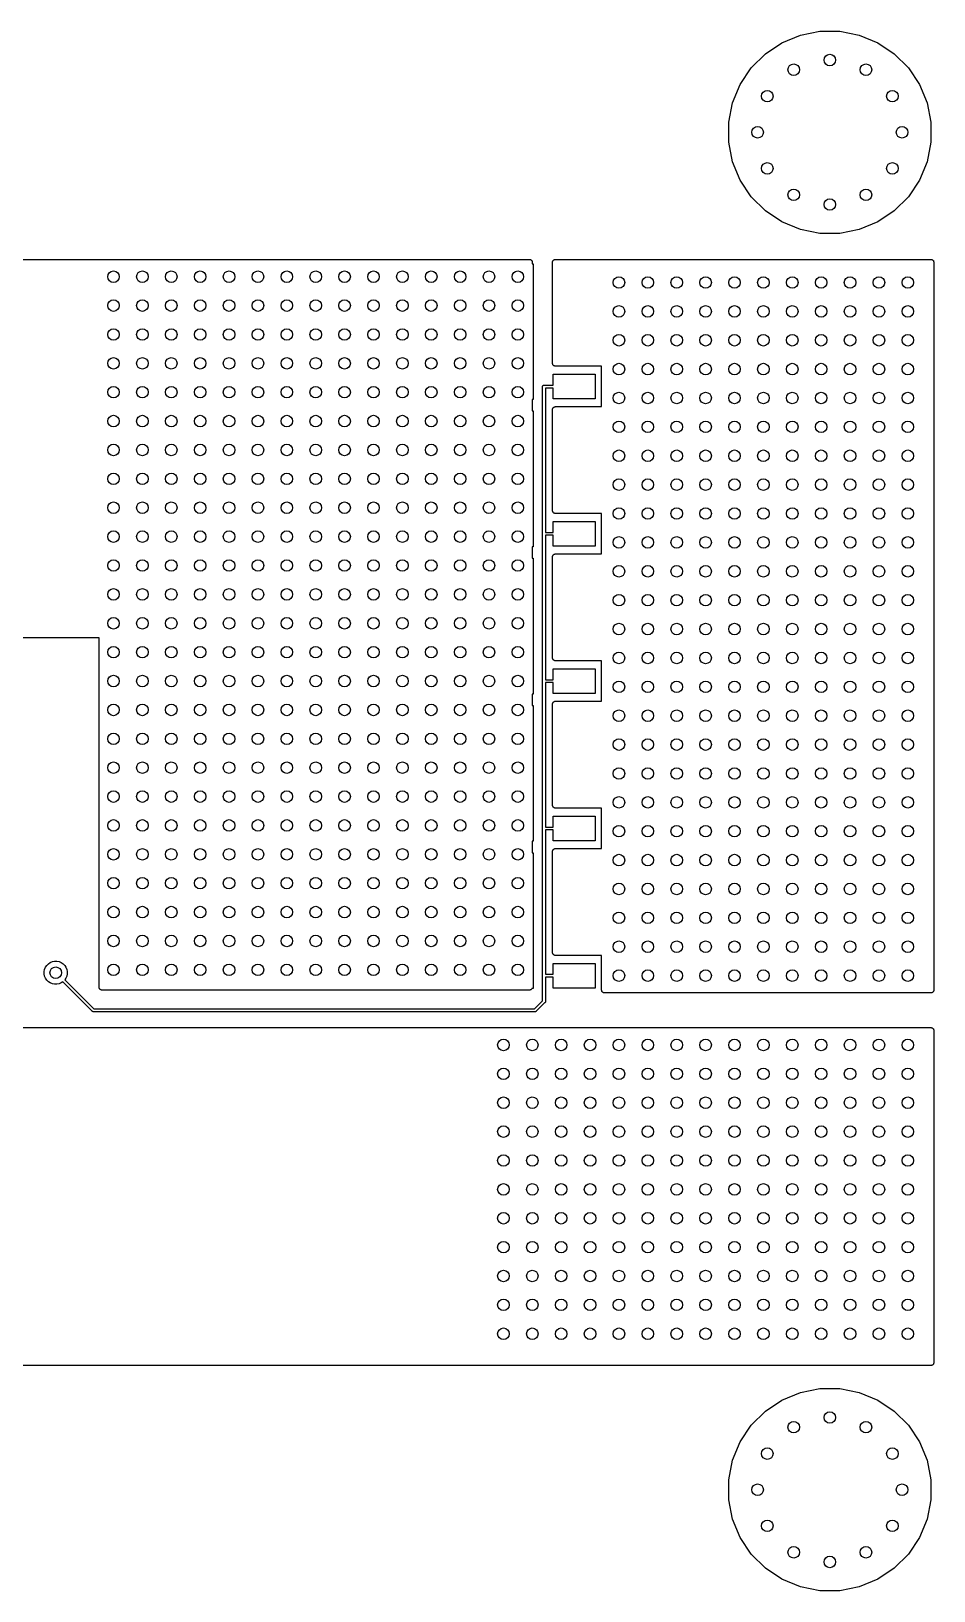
# Model space of a CAD drawing. Extents: x 73.2 to 146.9, y -82.5 to -28.5.
# Drawn here: x 115.7 to 146.9, y -82.5 to -28.5 of the extents above; entities that cross this region are included whole.
import ezdxf

# ---------------------------------------------------------------- set-up
doc = ezdxf.new("R2010")
doc.units = 0
doc.header["$MEASUREMENT"] = 0
doc.layers.add('BLACK', color=7, linetype='CONTINUOUS')

msp = doc.modelspace()

# ---------------------------------------------------------------- linework, layer by layer
at = {"layer": 'BLACK', "linetype": 'CONTINUOUS'}
for p, q in [((142.279, -28.6345), (142.955, -28.5)), ((142.955, -28.5), (143.645, -28.5)), ((143.645, -28.5), (144.321, -28.6345)), ((141.069, -29.2814), (141.642, -28.8983)), ((141.642, -28.8983), (142.279, -28.6345)), ((144.321, -28.6345), (144.958, -28.8983)), ((144.958, -28.8983), (145.531, -29.2814)), ((140.581, -29.7689), (141.069, -29.2814)), ((145.531, -29.2814), (146.019, -29.7689)), ((140.198, -30.3421), (140.581, -29.7689)), ((146.019, -29.7689), (146.402, -30.3421)), ((139.935, -30.9791), (140.198, -30.3421)), ((146.402, -30.3421), (146.665, -30.9791)), ((139.8, -31.6553), (139.935, -30.9791)), ((146.665, -30.9791), (146.8, -31.6553)), ((139.8, -32.3447), (139.8, -31.6553)), ((146.8, -31.6553), (146.8, -32.3447)), ((139.935, -33.0209), (139.8, -32.3447)), ((146.8, -32.3447), (146.665, -33.0209)), ((140.198, -33.6579), (139.935, -33.0209)), ((146.665, -33.0209), (146.402, -33.6579)), ((140.581, -34.2311), (140.198, -33.6579)), ((146.402, -33.6579), (146.019, -34.2311)), ((141.069, -34.7186), (140.581, -34.2311)), ((146.019, -34.2311), (145.531, -34.7186)), ((141.642, -35.1017), (141.069, -34.7186)), ((145.531, -34.7186), (144.958, -35.1017)), ((142.279, -35.3655), (141.642, -35.1017)), ((142.955, -35.5), (142.279, -35.3655)), ((143.645, -35.5), (142.955, -35.5)), ((144.321, -35.3655), (143.645, -35.5)), ((144.958, -35.1017), (144.321, -35.3655)), ((103.8, -36.4), (132.9, -36.4)), ((132.9, -36.4), (132.901, -36.4)), ((132.901, -36.4), (132.901, -36.4)), ((132.901, -36.4), (132.901, -36.4)), ((132.901, -36.4), (132.901, -36.4)), ((132.901, -36.4), (132.911, -36.4011)), ((132.911, -36.4011), (132.92, -36.402)), ((132.92, -36.402), (132.92, -36.4021)), ((132.92, -36.4021), (132.921, -36.4022)), ((132.921, -36.4022), (132.93, -36.405)), ((132.93, -36.405), (132.939, -36.4078)), ((132.939, -36.4078), (132.939, -36.408)), ((132.939, -36.408), (132.939, -36.4081)), ((132.939, -36.4081), (132.948, -36.4126)), ((132.948, -36.4126), (132.956, -36.4171)), ((132.956, -36.4171), (132.956, -36.4173)), ((132.956, -36.4173), (132.956, -36.4175)), ((132.956, -36.4175), (132.964, -36.4235)), ((132.964, -36.4235), (132.971, -36.4295)), ((132.971, -36.4295), (132.971, -36.4298)), ((132.971, -36.4298), (132.971, -36.43)), ((132.971, -36.43), (132.977, -36.4373)), ((132.977, -36.4373), (132.983, -36.4447)), ((132.983, -36.4447), (132.983, -36.445)), ((132.983, -36.445), (132.984, -36.4452)), ((132.984, -36.4452), (132.988, -36.4535)), ((132.988, -36.4535), (132.992, -36.4619)), ((132.992, -36.4619), (132.993, -36.4622)), ((132.993, -36.4622), (132.993, -36.4625)), ((132.993, -36.4625), (132.995, -36.4715)), ((132.995, -36.4715), (132.998, -36.4806)), ((132.998, -36.4806), (132.998, -36.4809)), ((132.998, -36.4809), (132.998, -36.4813)), ((132.998, -36.4813), (132.999, -36.4907)), ((132.999, -36.4907), (133, -36.5)), ((133, -36.5), (133, -36.55)), ((133, -36.55), (133.025, -36.55)), ((133.025, -36.55), (133.025, -41.25)), ((133.7, -36.4986), (133.701, -36.4893)), ((133.7, -36.4993), (133.7, -36.4986)), ((133.7, -36.5), (133.7, -36.4993)), ((133.7, -36.4993), (133.7, -36.4993)), ((133.7, -36.4993), (133.7, -36.4993)), ((133.7, -40), (133.7, -36.5)), ((133.701, -36.4893), (133.702, -36.4799)), ((133.702, -36.4792), (133.705, -36.4702)), ((133.702, -36.4796), (133.702, -36.4792)), ((133.702, -36.4799), (133.702, -36.4796)), ((133.705, -36.4702), (133.708, -36.4612)), ((133.708, -36.4606), (133.713, -36.4523)), ((133.708, -36.4609), (133.708, -36.4606)), ((133.708, -36.4612), (133.708, -36.4609)), ((133.713, -36.4523), (133.717, -36.4441)), ((133.717, -36.4441), (133.718, -36.4438)), ((133.718, -36.4435), (133.724, -36.4363)), ((133.718, -36.4438), (133.718, -36.4435)), ((133.724, -36.4363), (133.73, -36.429)), ((133.73, -36.4286), (133.738, -36.4227)), ((133.73, -36.4288), (133.73, -36.4286)), ((133.73, -36.429), (133.73, -36.4288)), ((133.738, -36.4227), (133.745, -36.4167)), ((133.745, -36.4165), (133.746, -36.4163)), ((133.745, -36.4167), (133.745, -36.4165)), ((133.746, -36.4163), (133.754, -36.412)), ((133.754, -36.412), (133.762, -36.4075)), ((133.762, -36.4075), (133.763, -36.4074)), ((133.763, -36.4073), (133.772, -36.4046)), ((133.763, -36.4074), (133.763, -36.4073)), ((133.772, -36.4046), (133.781, -36.4019)), ((133.781, -36.4019), (133.782, -36.4018)), ((133.781, -36.4019), (133.781, -36.4019)), ((133.782, -36.4018), (133.791, -36.4009)), ((133.791, -36.4009), (133.8, -36.4)), ((133.8, -36.4), (146.8, -36.4)), ((146.8, -36.4), (146.801, -36.4)), ((146.801, -36.4), (146.801, -36.4)), ((146.801, -36.4), (146.801, -36.4)), ((146.801, -36.4), (146.801, -36.4)), ((146.801, -36.4), (146.811, -36.4011)), ((146.811, -36.4011), (146.82, -36.402)), ((146.82, -36.402), (146.82, -36.4021)), ((146.82, -36.4021), (146.821, -36.4022)), ((146.821, -36.4022), (146.83, -36.405)), ((146.83, -36.405), (146.839, -36.4078)), ((146.839, -36.4078), (146.839, -36.408)), ((146.839, -36.408), (146.839, -36.4081)), ((146.839, -36.4081), (146.848, -36.4126)), ((146.848, -36.4126), (146.856, -36.4171)), ((146.856, -36.4171), (146.856, -36.4173)), ((146.856, -36.4173), (146.856, -36.4175)), ((146.856, -36.4175), (146.864, -36.4235)), ((146.864, -36.4235), (146.871, -36.4295)), ((146.871, -36.4295), (146.871, -36.4298)), ((146.871, -36.4298), (146.871, -36.43)), ((146.871, -36.43), (146.877, -36.4373)), ((146.877, -36.4373), (146.883, -36.4447)), ((146.883, -36.4447), (146.883, -36.445)), ((146.883, -36.445), (146.884, -36.4452)), ((146.884, -36.4452), (146.888, -36.4535)), ((146.888, -36.4535), (146.892, -36.4619)), ((146.892, -36.4619), (146.893, -36.4622)), ((146.893, -36.4622), (146.893, -36.4625)), ((146.893, -36.4625), (146.895, -36.4715)), ((146.895, -36.4715), (146.898, -36.4806)), ((146.898, -36.4806), (146.898, -36.4809)), ((146.898, -36.4809), (146.898, -36.4813)), ((146.898, -36.4813), (146.899, -36.4907)), ((146.899, -36.4907), (146.9, -36.5)), ((146.9, -36.5), (146.9, -61.7)), ((133.701, -40.0093), (133.7, -40)), ((133.702, -40.0187), (133.701, -40.0093)), ((133.702, -40.0191), (133.702, -40.0187)), ((133.702, -40.0194), (133.702, -40.0191)), ((133.705, -40.0285), (133.702, -40.0194)), ((133.708, -40.0375), (133.705, -40.0285)), ((133.708, -40.0378), (133.708, -40.0375)), ((133.708, -40.0381), (133.708, -40.0378)), ((133.712, -40.0465), (133.708, -40.0381)), ((133.717, -40.0548), (133.712, -40.0465)), ((133.717, -40.055), (133.717, -40.0548)), ((133.717, -40.0553), (133.717, -40.055)), ((133.723, -40.0626), (133.717, -40.0553)), ((133.729, -40.07), (133.723, -40.0626)), ((133.725, -40.755), (133.725, -40.38)), ((133.725, -40.38), (135.175, -40.38)), ((133.729, -40.0702), (133.729, -40.07)), ((133.729, -40.0705), (133.729, -40.0702)), ((133.737, -40.0765), (133.729, -40.0705)), ((133.744, -40.0825), (133.737, -40.0765)), ((133.744, -40.0827), (133.744, -40.0825)), ((133.744, -40.0829), (133.744, -40.0827)), ((133.753, -40.0874), (133.744, -40.0829)), ((133.761, -40.0919), (133.753, -40.0874)), ((133.761, -40.092), (133.761, -40.0919)), ((133.762, -40.0922), (133.761, -40.092)), ((133.771, -40.095), (133.762, -40.0922)), ((133.779, -40.0978), (133.771, -40.095)), ((133.78, -40.0979), (133.779, -40.0978)), ((133.78, -40.098), (133.78, -40.0979)), ((133.79, -40.0989), (133.78, -40.098)), ((133.799, -40.1), (133.79, -40.0989)), ((133.8, -40.1), (133.799, -40.1)), ((135.395, -40.1), (133.8, -40.1)), ((133.8, -40.1), (133.8, -40.1)), ((133.8, -40.1), (133.8, -40.1)), ((133.8, -40.1), (133.8, -40.1)), ((135.175, -40.38), (135.175, -41.23)), ((135.4, -40.1004), (135.395, -40.1)), ((135.4, -40.1049), (135.4, -40.1004)), ((135.4, -41.4951), (135.4, -40.1049)), ((133.355, -40.805), (133.356, -40.7952)), ((133.355, -40.8074), (133.355, -40.805)), ((133.355, -45.8925), (133.355, -40.8074)), ((133.356, -40.7952), (133.359, -40.7858)), ((133.359, -40.7858), (133.363, -40.7771)), ((133.363, -40.7771), (133.369, -40.7695)), ((133.369, -40.7695), (133.377, -40.7632)), ((133.377, -40.7632), (133.386, -40.7586)), ((133.386, -40.7586), (133.395, -40.7557)), ((133.395, -40.7557), (133.403, -40.755)), ((133.403, -40.755), (133.405, -40.7548)), ((133.405, -40.7548), (133.407, -40.755)), ((133.407, -40.755), (133.725, -40.755)), ((133.725, -40.855), (133.455, -40.855)), ((133.455, -40.855), (133.455, -45.855)), ((133.725, -41.23), (133.725, -40.855)), ((133.025, -41.25), (133, -41.25)), ((133, -41.25), (133, -41.65)), ((133.701, -41.5893), (133.702, -41.5799)), ((133.702, -41.5792), (133.705, -41.5702)), ((133.702, -41.5796), (133.702, -41.5792)), ((133.702, -41.5799), (133.702, -41.5796)), ((133.705, -41.5702), (133.708, -41.5612)), ((133.708, -41.5606), (133.713, -41.5523)), ((133.708, -41.5609), (133.708, -41.5606)), ((133.708, -41.5612), (133.708, -41.5609)), ((133.713, -41.5523), (133.717, -41.5441)), ((133.717, -41.5441), (133.718, -41.5438)), ((133.718, -41.5435), (133.724, -41.5363)), ((133.718, -41.5438), (133.718, -41.5435)), ((133.724, -41.5363), (133.73, -41.529)), ((135.175, -41.23), (133.725, -41.23)), ((133.73, -41.5286), (133.738, -41.5227)), ((133.73, -41.5288), (133.73, -41.5286)), ((133.73, -41.529), (133.73, -41.5288)), ((133.738, -41.5227), (133.745, -41.5167)), ((133.745, -41.5165), (133.746, -41.5163)), ((133.745, -41.5167), (133.745, -41.5165)), ((133.746, -41.5163), (133.754, -41.512)), ((133.754, -41.512), (133.762, -41.5075)), ((133.762, -41.5075), (133.763, -41.5074)), ((133.763, -41.5073), (133.772, -41.5046)), ((133.763, -41.5074), (133.763, -41.5073)), ((133.772, -41.5046), (133.781, -41.5019)), ((133.781, -41.5019), (133.782, -41.5018)), ((133.781, -41.5019), (133.781, -41.5019)), ((133.782, -41.5018), (133.791, -41.5009)), ((133.791, -41.5009), (133.8, -41.5)), ((133.8, -41.5), (135.395, -41.5)), ((135.395, -41.5), (135.4, -41.4996)), ((135.4, -41.4996), (135.4, -41.4951)), ((133, -41.65), (133.025, -41.65)), ((133.025, -41.65), (133.025, -46.35)), ((133.7, -41.5986), (133.701, -41.5893)), ((133.7, -41.5993), (133.7, -41.5986)), ((133.7, -41.6), (133.7, -41.5993)), ((133.7, -41.5993), (133.7, -41.5993)), ((133.7, -41.5993), (133.7, -41.5993)), ((133.7, -45.1), (133.7, -41.6)), ((133.701, -45.1093), (133.7, -45.1)), ((133.702, -45.1187), (133.701, -45.1093)), ((133.702, -45.1191), (133.702, -45.1187)), ((133.702, -45.1194), (133.702, -45.1191)), ((133.705, -45.1285), (133.702, -45.1194)), ((133.708, -45.1375), (133.705, -45.1285)), ((133.708, -45.1378), (133.708, -45.1375)), ((133.708, -45.1381), (133.708, -45.1378)), ((133.712, -45.1465), (133.708, -45.1381)), ((133.717, -45.1548), (133.712, -45.1465)), ((133.717, -45.155), (133.717, -45.1548)), ((133.717, -45.1553), (133.717, -45.155)), ((133.723, -45.1626), (133.717, -45.1553)), ((133.729, -45.17), (133.723, -45.1626)), ((133.729, -45.1702), (133.729, -45.17)), ((133.729, -45.1705), (133.729, -45.1702)), ((133.737, -45.1765), (133.729, -45.1705)), ((133.744, -45.1825), (133.737, -45.1765)), ((133.744, -45.1827), (133.744, -45.1825)), ((133.744, -45.1829), (133.744, -45.1827)), ((133.753, -45.1874), (133.744, -45.1829)), ((133.761, -45.1919), (133.753, -45.1874)), ((133.761, -45.192), (133.761, -45.1919)), ((133.762, -45.1922), (133.761, -45.192)), ((133.771, -45.195), (133.762, -45.1922)), ((133.779, -45.1978), (133.771, -45.195)), ((133.78, -45.1979), (133.779, -45.1978)), ((133.78, -45.198), (133.78, -45.1979)), ((133.79, -45.1989), (133.78, -45.198)), ((133.799, -45.2), (133.79, -45.1989)), ((133.8, -45.2), (133.799, -45.2)), ((135.395, -45.2), (133.8, -45.2)), ((133.8, -45.2), (133.8, -45.2)), ((133.8, -45.2), (133.8, -45.2)), ((133.8, -45.2), (133.8, -45.2)), ((135.4, -45.2004), (135.395, -45.2)), ((135.4, -45.2049), (135.4, -45.2004)), ((135.4, -46.5951), (135.4, -45.2049)), ((133.355, -45.8926), (133.355, -45.8925)), ((133.355, -45.895), (133.355, -45.8926)), ((133.355, -45.8974), (133.355, -45.895)), ((133.355, -50.9925), (133.355, -45.8974)), ((133.455, -45.855), (133.725, -45.855)), ((133.725, -45.855), (133.725, -45.48)), ((133.725, -45.48), (135.175, -45.48)), ((135.175, -45.48), (135.175, -46.33)), ((133.025, -46.35), (133, -46.35)), ((133, -46.35), (133, -46.75)), ((133.725, -45.955), (133.455, -45.955)), ((133.455, -45.955), (133.455, -50.955)), ((133.725, -46.33), (133.725, -45.955)), ((135.175, -46.33), (133.725, -46.33)), ((133, -46.75), (133.025, -46.75)), ((133.025, -46.75), (133.025, -51.45)), ((133.7, -46.6986), (133.701, -46.6893)), ((133.7, -46.6993), (133.7, -46.6986)), ((133.7, -46.7), (133.7, -46.6993)), ((133.7, -46.6993), (133.7, -46.6993)), ((133.7, -46.6993), (133.7, -46.6993)), ((133.7, -50.2), (133.7, -46.7)), ((133.701, -46.6893), (133.702, -46.6799)), ((133.702, -46.6792), (133.705, -46.6702)), ((133.702, -46.6796), (133.702, -46.6792)), ((133.702, -46.6799), (133.702, -46.6796)), ((133.705, -46.6702), (133.708, -46.6612)), ((133.708, -46.6606), (133.713, -46.6523)), ((133.708, -46.6609), (133.708, -46.6606)), ((133.708, -46.6612), (133.708, -46.6609)), ((133.713, -46.6523), (133.717, -46.6441)), ((133.717, -46.6441), (133.718, -46.6438)), ((133.718, -46.6435), (133.724, -46.6363)), ((133.718, -46.6438), (133.718, -46.6435)), ((133.724, -46.6363), (133.73, -46.629)), ((133.73, -46.6286), (133.738, -46.6227)), ((133.73, -46.6288), (133.73, -46.6286)), ((133.73, -46.629), (133.73, -46.6288)), ((133.738, -46.6227), (133.745, -46.6167)), ((133.745, -46.6165), (133.746, -46.6163)), ((133.745, -46.6167), (133.745, -46.6165)), ((133.746, -46.6163), (133.754, -46.612)), ((133.754, -46.612), (133.762, -46.6075)), ((133.762, -46.6075), (133.763, -46.6074)), ((133.763, -46.6073), (133.772, -46.6046)), ((133.763, -46.6074), (133.763, -46.6073)), ((133.772, -46.6046), (133.781, -46.6019)), ((133.781, -46.6019), (133.782, -46.6018)), ((133.781, -46.6019), (133.781, -46.6019)), ((133.782, -46.6018), (133.791, -46.6009)), ((133.791, -46.6009), (133.8, -46.6)), ((133.8, -46.6), (135.395, -46.6)), ((135.395, -46.6), (135.4, -46.5996)), ((135.4, -46.5996), (135.4, -46.5951)), ((117.995, -49.5), (103.8, -49.5)), ((118, -49.5004), (117.995, -49.5)), ((118, -49.5049), (118, -49.5004)), ((118, -61.6), (118, -49.5049)), ((133.701, -50.2093), (133.7, -50.2)), ((133.702, -50.2187), (133.701, -50.2093)), ((133.702, -50.2191), (133.702, -50.2187)), ((133.702, -50.2194), (133.702, -50.2191)), ((133.705, -50.2285), (133.702, -50.2194)), ((133.708, -50.2375), (133.705, -50.2285)), ((133.708, -50.2378), (133.708, -50.2375)), ((133.708, -50.2381), (133.708, -50.2378)), ((133.712, -50.2465), (133.708, -50.2381)), ((133.717, -50.2548), (133.712, -50.2465)), ((133.717, -50.255), (133.717, -50.2548)), ((133.717, -50.2553), (133.717, -50.255)), ((133.723, -50.2626), (133.717, -50.2553)), ((133.729, -50.27), (133.723, -50.2626)), ((133.725, -50.955), (133.725, -50.58)), ((133.725, -50.58), (135.175, -50.58)), ((133.729, -50.2702), (133.729, -50.27)), ((133.729, -50.2705), (133.729, -50.2702)), ((133.737, -50.2765), (133.729, -50.2705)), ((133.744, -50.2825), (133.737, -50.2765)), ((133.744, -50.2827), (133.744, -50.2825)), ((133.744, -50.2829), (133.744, -50.2827)), ((133.753, -50.2874), (133.744, -50.2829)), ((133.761, -50.2919), (133.753, -50.2874)), ((133.761, -50.292), (133.761, -50.2919)), ((133.762, -50.2922), (133.761, -50.292)), ((133.771, -50.295), (133.762, -50.2922)), ((133.779, -50.2978), (133.771, -50.295)), ((133.78, -50.2979), (133.779, -50.2978)), ((133.78, -50.298), (133.78, -50.2979)), ((133.79, -50.2989), (133.78, -50.298)), ((133.799, -50.3), (133.79, -50.2989)), ((133.8, -50.3), (133.799, -50.3)), ((135.395, -50.3), (133.8, -50.3)), ((133.8, -50.3), (133.8, -50.3)), ((133.8, -50.3), (133.8, -50.3)), ((133.8, -50.3), (133.8, -50.3)), ((135.175, -50.58), (135.175, -51.43)), ((135.4, -50.3004), (135.395, -50.3)), ((135.4, -50.3049), (135.4, -50.3004)), ((135.4, -51.6951), (135.4, -50.3049)), ((133.355, -50.9926), (133.355, -50.9925)), ((133.355, -50.995), (133.355, -50.9926)), ((133.355, -50.9974), (133.355, -50.995)), ((133.355, -56.0925), (133.355, -50.9974)), ((133.455, -50.955), (133.725, -50.955)), ((133.725, -51.055), (133.455, -51.055)), ((133.455, -51.055), (133.455, -56.055)), ((133.725, -51.43), (133.725, -51.055)), ((133.025, -51.45), (133, -51.45)), ((133, -51.45), (133, -51.85)), ((133.7, -51.7986), (133.701, -51.7893)), ((133.7, -51.7993), (133.7, -51.7986)), ((133.7, -51.8), (133.7, -51.7993)), ((133.7, -51.7993), (133.7, -51.7993)), ((133.7, -51.7993), (133.7, -51.7993)), ((133.7, -55.3), (133.7, -51.8)), ((133.701, -51.7893), (133.702, -51.7799)), ((133.702, -51.7792), (133.705, -51.7702)), ((133.702, -51.7796), (133.702, -51.7792)), ((133.702, -51.7799), (133.702, -51.7796)), ((133.705, -51.7702), (133.708, -51.7612)), ((133.708, -51.7606), (133.713, -51.7523)), ((133.708, -51.7609), (133.708, -51.7606)), ((133.708, -51.7612), (133.708, -51.7609)), ((133.713, -51.7523), (133.717, -51.7441)), ((133.717, -51.7441), (133.718, -51.7438)), ((133.718, -51.7435), (133.724, -51.7363)), ((133.718, -51.7438), (133.718, -51.7435)), ((133.724, -51.7363), (133.73, -51.729)), ((135.175, -51.43), (133.725, -51.43)), ((133.73, -51.7286), (133.738, -51.7227)), ((133.73, -51.7288), (133.73, -51.7286)), ((133.73, -51.729), (133.73, -51.7288)), ((133.738, -51.7227), (133.745, -51.7167)), ((133.745, -51.7165), (133.746, -51.7163)), ((133.745, -51.7167), (133.745, -51.7165)), ((133.746, -51.7163), (133.754, -51.712)), ((133.754, -51.712), (133.762, -51.7075)), ((133.762, -51.7075), (133.763, -51.7074)), ((133.763, -51.7073), (133.772, -51.7046)), ((133.763, -51.7074), (133.763, -51.7073)), ((133.772, -51.7046), (133.781, -51.7019)), ((133.781, -51.7019), (133.782, -51.7018)), ((133.781, -51.7019), (133.781, -51.7019)), ((133.782, -51.7018), (133.791, -51.7009)), ((133.791, -51.7009), (133.8, -51.7)), ((133.8, -51.7), (135.395, -51.7)), ((135.395, -51.7), (135.4, -51.6996)), ((135.4, -51.6996), (135.4, -51.6951)), ((133, -51.85), (133.025, -51.85)), ((133.025, -51.85), (133.025, -56.55)), ((133.701, -55.3093), (133.7, -55.3)), ((133.702, -55.3187), (133.701, -55.3093)), ((133.702, -55.3191), (133.702, -55.3187)), ((133.702, -55.3194), (133.702, -55.3191)), ((133.705, -55.3285), (133.702, -55.3194)), ((133.708, -55.3375), (133.705, -55.3285)), ((133.708, -55.3378), (133.708, -55.3375)), ((133.708, -55.3381), (133.708, -55.3378)), ((133.712, -55.3465), (133.708, -55.3381)), ((133.717, -55.3548), (133.712, -55.3465)), ((133.717, -55.355), (133.717, -55.3548)), ((133.717, -55.3553), (133.717, -55.355)), ((133.723, -55.3626), (133.717, -55.3553)), ((133.729, -55.37), (133.723, -55.3626)), ((133.729, -55.3702), (133.729, -55.37)), ((133.729, -55.3705), (133.729, -55.3702)), ((133.737, -55.3765), (133.729, -55.3705)), ((133.744, -55.3825), (133.737, -55.3765)), ((133.744, -55.3827), (133.744, -55.3825)), ((133.744, -55.3829), (133.744, -55.3827)), ((133.753, -55.3874), (133.744, -55.3829)), ((133.761, -55.3919), (133.753, -55.3874)), ((133.761, -55.392), (133.761, -55.3919)), ((133.762, -55.3922), (133.761, -55.392)), ((133.771, -55.395), (133.762, -55.3922)), ((133.779, -55.3978), (133.771, -55.395)), ((133.78, -55.3979), (133.779, -55.3978)), ((133.78, -55.398), (133.78, -55.3979)), ((133.79, -55.3989), (133.78, -55.398)), ((133.799, -55.4), (133.79, -55.3989)), ((133.8, -55.4), (133.799, -55.4)), ((135.395, -55.4), (133.8, -55.4)), ((133.8, -55.4), (133.8, -55.4)), ((133.8, -55.4), (133.8, -55.4)), ((133.8, -55.4), (133.8, -55.4)), ((135.4, -55.4004), (135.395, -55.4)), ((135.4, -55.4049), (135.4, -55.4004)), ((135.4, -56.7951), (135.4, -55.4049)), ((133.355, -56.0926), (133.355, -56.0925)), ((133.355, -56.095), (133.355, -56.0926)), ((133.355, -56.0974), (133.355, -56.095)), ((133.355, -60.4431), (133.355, -56.0974)), ((133.455, -56.055), (133.725, -56.055)), ((133.725, -56.155), (133.455, -56.155)), ((133.455, -56.155), (133.455, -60.4576)), ((133.725, -56.055), (133.725, -55.68)), ((133.725, -55.68), (135.175, -55.68)), ((133.725, -56.53), (133.725, -56.155)), ((135.175, -55.68), (135.175, -56.53)), ((133.025, -56.55), (133, -56.55)), ((133, -56.55), (133, -56.95)), ((135.175, -56.53), (133.725, -56.53)), ((133, -56.95), (133.025, -56.95)), ((133.025, -56.95), (133.025, -61.65)), ((133.7, -56.8986), (133.701, -56.8893)), ((133.7, -56.8993), (133.7, -56.8986)), ((133.7, -56.9), (133.7, -56.8993)), ((133.7, -56.8993), (133.7, -56.8993)), ((133.7, -56.8993), (133.7, -56.8993)), ((133.7, -60.4), (133.7, -56.9)), ((133.701, -56.8893), (133.702, -56.8799)), ((133.702, -56.8792), (133.705, -56.8702)), ((133.702, -56.8796), (133.702, -56.8792)), ((133.702, -56.8799), (133.702, -56.8796)), ((133.705, -56.8702), (133.708, -56.8612)), ((133.708, -56.8606), (133.713, -56.8523)), ((133.708, -56.8609), (133.708, -56.8606)), ((133.708, -56.8612), (133.708, -56.8609)), ((133.713, -56.8523), (133.717, -56.8441)), ((133.717, -56.8441), (133.718, -56.8438)), ((133.718, -56.8435), (133.724, -56.8363)), ((133.718, -56.8438), (133.718, -56.8435)), ((133.724, -56.8363), (133.73, -56.829)), ((133.73, -56.8286), (133.738, -56.8227)), ((133.73, -56.8288), (133.73, -56.8286)), ((133.73, -56.829), (133.73, -56.8288)), ((133.738, -56.8227), (133.745, -56.8167)), ((133.745, -56.8165), (133.746, -56.8163)), ((133.745, -56.8167), (133.745, -56.8165)), ((133.746, -56.8163), (133.754, -56.812)), ((133.754, -56.812), (133.762, -56.8075)), ((133.762, -56.8075), (133.763, -56.8074)), ((133.763, -56.8073), (133.772, -56.8046)), ((133.763, -56.8074), (133.763, -56.8073)), ((133.772, -56.8046), (133.781, -56.8019)), ((133.781, -56.8019), (133.782, -56.8018)), ((133.781, -56.8019), (133.781, -56.8019)), ((133.782, -56.8018), (133.791, -56.8009)), ((133.791, -56.8009), (133.8, -56.8)), ((133.8, -56.8), (135.395, -56.8)), ((135.395, -56.8), (135.4, -56.7996)), ((135.4, -56.7996), (135.4, -56.7951)), ((133.35, -60.465), (133.351, -60.4552)), ((133.351, -60.4748), (133.35, -60.465)), ((133.351, -60.4552), (133.354, -60.4458)), ((133.354, -60.4842), (133.351, -60.4748)), ((133.354, -60.4458), (133.355, -60.4431)), ((133.455, -60.4576), (133.455, -60.46)), ((133.455, -60.46), (133.455, -60.4624)), ((133.455, -60.4624), (133.455, -61.155)), ((133.701, -60.4093), (133.7, -60.4)), ((133.702, -60.4187), (133.701, -60.4093)), ((133.702, -60.4191), (133.702, -60.4187)), ((133.702, -60.4194), (133.702, -60.4191)), ((133.705, -60.4285), (133.702, -60.4194)), ((133.708, -60.4375), (133.705, -60.4285)), ((133.708, -60.4378), (133.708, -60.4375)), ((133.708, -60.4381), (133.708, -60.4378)), ((133.712, -60.4465), (133.708, -60.4381)), ((133.717, -60.4548), (133.712, -60.4465)), ((133.717, -60.455), (133.717, -60.4548)), ((133.717, -60.4553), (133.717, -60.455)), ((133.723, -60.4626), (133.717, -60.4553)), ((133.729, -60.47), (133.723, -60.4626)), ((133.729, -60.4702), (133.729, -60.47)), ((133.729, -60.4705), (133.729, -60.4702)), ((133.737, -60.4765), (133.729, -60.4705)), ((133.744, -60.4825), (133.737, -60.4765)), ((116.1, -61.0606), (116.115, -60.9833)), ((116.115, -60.9833), (116.146, -60.9105)), ((116.146, -60.9105), (116.189, -60.845)), ((116.189, -60.845), (116.245, -60.7893)), ((116.245, -60.7893), (116.311, -60.7455)), ((116.311, -60.7455), (116.383, -60.7154)), ((116.383, -60.7154), (116.461, -60.7)), ((116.461, -60.7), (116.539, -60.7)), ((116.539, -60.7), (116.617, -60.7154)), ((116.617, -60.7154), (116.689, -60.7455)), ((116.689, -60.7455), (116.755, -60.7893)), ((116.755, -60.7893), (116.811, -60.845)), ((116.811, -60.845), (116.854, -60.9105)), ((116.854, -60.9105), (116.885, -60.9833)), ((116.885, -60.9833), (116.9, -61.0606)), ((133.355, -60.4869), (133.354, -60.4842)), ((133.355, -61.1025), (133.355, -60.4869)), ((133.725, -61.155), (133.725, -60.78)), ((133.725, -60.78), (135.175, -60.78)), ((133.744, -60.4827), (133.744, -60.4825)), ((133.744, -60.4829), (133.744, -60.4827)), ((133.753, -60.4874), (133.744, -60.4829)), ((133.761, -60.4919), (133.753, -60.4874)), ((133.761, -60.492), (133.761, -60.4919)), ((133.762, -60.4922), (133.761, -60.492)), ((133.771, -60.495), (133.762, -60.4922)), ((133.779, -60.4978), (133.771, -60.495)), ((133.78, -60.4979), (133.779, -60.4978)), ((133.78, -60.498), (133.78, -60.4979)), ((133.79, -60.4989), (133.78, -60.498)), ((133.799, -60.5), (133.79, -60.4989)), ((133.8, -60.5), (133.799, -60.5)), ((135.395, -60.5), (133.8, -60.5)), ((133.8, -60.5), (133.8, -60.5)), ((133.8, -60.5), (133.8, -60.5)), ((133.8, -60.5), (133.8, -60.5)), ((135.175, -60.78), (135.175, -61.63)), ((135.4, -60.5004), (135.395, -60.5)), ((135.4, -60.5049), (135.4, -60.5004)), ((135.4, -61.7), (135.4, -60.5049)), ((116.1, -61.1394), (116.1, -61.0606)), ((116.115, -61.2167), (116.1, -61.1394)), ((116.146, -61.2895), (116.115, -61.2167)), ((116.189, -61.355), (116.146, -61.2895)), ((116.245, -61.4107), (116.189, -61.355)), ((116.311, -61.4545), (116.245, -61.4107)), ((116.383, -61.4846), (116.311, -61.4545)), ((116.461, -61.5), (116.383, -61.4846)), ((116.539, -61.5), (116.461, -61.5)), ((116.617, -61.4846), (116.539, -61.5)), ((116.689, -61.4545), (116.617, -61.4846)), ((116.746, -61.4167), (116.689, -61.4545)), ((117.763, -62.4336), (116.746, -61.4167)), ((116.854, -61.2895), (116.817, -61.346)), ((116.817, -61.346), (117.821, -62.35)), ((116.885, -61.2167), (116.854, -61.2895)), ((116.9, -61.1394), (116.885, -61.2167)), ((116.9, -61.0606), (116.9, -61.1394)), ((133.355, -61.1026), (133.355, -61.1025)), ((133.355, -61.1925), (133.355, -61.1026)), ((133.355, -61.1926), (133.355, -61.1925)), ((133.355, -61.195), (133.355, -61.1926)), ((133.355, -61.1974), (133.355, -61.195)), ((133.355, -62.0743), (133.355, -61.1974)), ((133.455, -61.155), (133.725, -61.155)), ((133.725, -61.255), (133.455, -61.255)), ((133.455, -61.255), (133.455, -62.0976)), ((133.725, -61.63), (133.725, -61.255)), ((118.001, -61.6093), (118, -61.6)), ((118.002, -61.6187), (118.001, -61.6093)), ((118.002, -61.6191), (118.002, -61.6187)), ((118.002, -61.6194), (118.002, -61.6191)), ((118.005, -61.6285), (118.002, -61.6194)), ((118.007, -61.6375), (118.005, -61.6285)), ((118.007, -61.6378), (118.007, -61.6375)), ((118.008, -61.6381), (118.007, -61.6378)), ((118.012, -61.6465), (118.008, -61.6381)), ((118.016, -61.6548), (118.012, -61.6465)), ((118.017, -61.655), (118.016, -61.6548)), ((118.017, -61.6553), (118.017, -61.655)), ((118.023, -61.6627), (118.017, -61.6553)), ((118.029, -61.67), (118.023, -61.6627)), ((118.029, -61.6702), (118.029, -61.67)), ((118.029, -61.6705), (118.029, -61.6702)), ((118.036, -61.6765), (118.029, -61.6705)), ((118.044, -61.6825), (118.036, -61.6765)), ((118.044, -61.6827), (118.044, -61.6825)), ((118.044, -61.6829), (118.044, -61.6827)), ((118.052, -61.6874), (118.044, -61.6829)), ((118.061, -61.6919), (118.052, -61.6874)), ((118.061, -61.692), (118.061, -61.6919)), ((118.061, -61.6922), (118.061, -61.692)), ((118.07, -61.695), (118.061, -61.6922)), ((118.079, -61.6978), (118.07, -61.695)), ((118.08, -61.6979), (118.079, -61.6978)), ((118.08, -61.698), (118.08, -61.6979)), ((118.089, -61.6989), (118.08, -61.698)), ((118.099, -61.7), (118.089, -61.6989)), ((118.1, -61.7), (118.099, -61.7)), ((118.099, -61.7), (118.099, -61.7)), ((118.099, -61.7), (118.099, -61.7)), ((118.099, -61.7), (118.099, -61.7)), ((132.9, -61.7), (118.1, -61.7)), ((132.909, -61.6991), (132.9, -61.7)), ((132.919, -61.6982), (132.909, -61.6991)), ((132.928, -61.6954), (132.919, -61.6981)), ((132.919, -61.6981), (132.919, -61.6981)), ((132.919, -61.6981), (132.919, -61.6982)), ((132.937, -61.6927), (132.928, -61.6954)), ((132.938, -61.6926), (132.937, -61.6927)), ((132.946, -61.688), (132.938, -61.6925)), ((132.938, -61.6925), (132.938, -61.6926)), ((132.955, -61.6837), (132.946, -61.688)), ((132.963, -61.6773), (132.955, -61.6833)), ((132.955, -61.6833), (132.955, -61.6835)), ((132.955, -61.6835), (132.955, -61.6837)), ((132.97, -61.6714), (132.963, -61.6773)), ((132.976, -61.6637), (132.97, -61.671)), ((132.97, -61.671), (132.97, -61.6712)), ((132.97, -61.6712), (132.97, -61.6714)), ((132.983, -61.6565), (132.976, -61.6637)), ((132.986, -61.65), (132.983, -61.6559)), ((132.983, -61.6559), (132.983, -61.6562)), ((132.983, -61.6562), (132.983, -61.6565)), ((133.025, -61.65), (132.986, -61.65)), ((133.079, -62.35), (133.355, -62.0743)), ((133.455, -62.0976), (133.455, -62.1)), ((133.455, -62.1), (133.455, -62.1024)), ((135.175, -61.63), (133.725, -61.63)), ((135.401, -61.7093), (135.4, -61.7)), ((135.402, -61.7187), (135.401, -61.7093)), ((135.402, -61.7191), (135.402, -61.7187)), ((135.402, -61.7194), (135.402, -61.7191)), ((135.405, -61.7285), (135.402, -61.7194)), ((135.408, -61.7375), (135.405, -61.7285)), ((135.408, -61.7378), (135.408, -61.7375)), ((135.408, -61.7381), (135.408, -61.7378)), ((135.412, -61.7465), (135.408, -61.7381)), ((135.417, -61.7548), (135.412, -61.7465)), ((135.417, -61.755), (135.417, -61.7548)), ((135.417, -61.7553), (135.417, -61.755)), ((135.423, -61.7627), (135.417, -61.7553)), ((135.429, -61.77), (135.423, -61.7627)), ((135.429, -61.7702), (135.429, -61.77)), ((135.429, -61.7705), (135.429, -61.7702)), ((135.437, -61.7765), (135.429, -61.7705)), ((135.444, -61.7825), (135.437, -61.7765)), ((135.444, -61.7827), (135.444, -61.7825)), ((135.444, -61.7829), (135.444, -61.7827)), ((135.453, -61.7874), (135.444, -61.7829)), ((135.461, -61.7919), (135.453, -61.7874)), ((135.461, -61.792), (135.461, -61.7919)), ((135.462, -61.7922), (135.461, -61.792)), ((135.471, -61.795), (135.462, -61.7922)), ((135.479, -61.7978), (135.471, -61.795)), ((135.48, -61.7979), (135.479, -61.7978)), ((135.48, -61.798), (135.48, -61.7979)), ((135.49, -61.7989), (135.48, -61.798)), ((135.499, -61.8), (135.49, -61.7989)), ((135.5, -61.8), (135.499, -61.8)), ((146.8, -61.8), (135.5, -61.8)), ((135.5, -61.8), (135.5, -61.8)), ((135.5, -61.8), (135.5, -61.8)), ((135.5, -61.8), (135.5, -61.8)), ((146.809, -61.7991), (146.8, -61.8)), ((146.819, -61.7982), (146.809, -61.7991)), ((146.828, -61.7954), (146.819, -61.7981)), ((146.819, -61.7981), (146.819, -61.7981)), ((146.819, -61.7981), (146.819, -61.7982)), ((146.837, -61.7927), (146.828, -61.7954)), ((146.838, -61.7926), (146.837, -61.7927)), ((146.846, -61.788), (146.838, -61.7925)), ((146.838, -61.7925), (146.838, -61.7926)), ((146.855, -61.7837), (146.846, -61.788)), ((146.863, -61.7773), (146.855, -61.7833)), ((146.855, -61.7833), (146.855, -61.7835)), ((146.855, -61.7835), (146.855, -61.7837)), ((146.87, -61.7714), (146.863, -61.7773)), ((146.876, -61.7637), (146.87, -61.771)), ((146.87, -61.771), (146.87, -61.7712)), ((146.87, -61.7712), (146.87, -61.7714)), ((146.883, -61.7565), (146.876, -61.7637)), ((146.887, -61.7477), (146.883, -61.7559)), ((146.883, -61.7559), (146.883, -61.7562)), ((146.883, -61.7562), (146.883, -61.7565)), ((146.892, -61.7394), (146.887, -61.7477)), ((146.895, -61.7298), (146.892, -61.7388)), ((146.892, -61.7388), (146.892, -61.7391)), ((146.892, -61.7391), (146.892, -61.7394)), ((146.898, -61.7208), (146.895, -61.7298)), ((146.899, -61.7107), (146.898, -61.7201)), ((146.898, -61.7201), (146.898, -61.7204)), ((146.898, -61.7204), (146.898, -61.7208)), ((146.9, -61.7014), (146.899, -61.7107)), ((146.9, -61.7), (146.9, -61.7007)), ((146.9, -61.7007), (146.9, -61.7007)), ((146.9, -61.7007), (146.9, -61.7007)), ((146.9, -61.7007), (146.9, -61.7014)), ((117.764, -62.4355), (117.763, -62.4336)), ((117.766, -62.4371), (117.764, -62.4355)), ((117.772, -62.4418), (117.766, -62.4371)), ((117.777, -62.4443), (117.772, -62.4418)), ((117.781, -62.4464), (117.777, -62.4443)), ((117.79, -62.4493), (117.781, -62.4464)), ((117.798, -62.45), (117.79, -62.4493)), ((117.8, -62.4502), (117.798, -62.45)), ((117.798, -62.45), (117.798, -62.45)), ((117.802, -62.45), (117.8, -62.4502)), ((133.098, -62.45), (117.802, -62.45)), ((117.821, -62.35), (133.079, -62.35)), ((133.1, -62.4502), (133.098, -62.45)), ((133.102, -62.45), (133.1, -62.4502)), ((133.11, -62.4493), (133.102, -62.45)), ((133.102, -62.45), (133.102, -62.45)), ((133.119, -62.4464), (133.11, -62.4493)), ((133.128, -62.4418), (133.119, -62.4464)), ((133.136, -62.4355), (133.128, -62.4418)), ((133.137, -62.4336), (133.136, -62.4355)), ((133.424, -62.1463), (133.137, -62.4336)), ((133.433, -62.1418), (133.424, -62.1463)), ((133.441, -62.1355), (133.433, -62.1418)), ((133.447, -62.1279), (133.441, -62.1355)), ((133.451, -62.1192), (133.447, -62.1279)), ((133.454, -62.1098), (133.451, -62.1192)), ((133.455, -62.1024), (133.454, -62.1098)), ((73.3, -63), (146.8, -63)), ((146.8, -63), (146.801, -63)), ((146.801, -63), (146.801, -63)), ((146.801, -63), (146.801, -63)), ((146.801, -63), (146.801, -63)), ((146.801, -63), (146.811, -63.0011)), ((146.811, -63.0011), (146.82, -63.002)), ((146.82, -63.002), (146.82, -63.0021)), ((146.82, -63.0021), (146.821, -63.0022)), ((146.821, -63.0022), (146.83, -63.005)), ((146.83, -63.005), (146.839, -63.0078)), ((146.839, -63.0078), (146.839, -63.008)), ((146.839, -63.008), (146.839, -63.0081)), ((146.839, -63.0081), (146.848, -63.0126)), ((146.848, -63.0126), (146.856, -63.0171)), ((146.856, -63.0171), (146.856, -63.0173)), ((146.856, -63.0173), (146.856, -63.0175)), ((146.856, -63.0175), (146.864, -63.0235)), ((146.864, -63.0235), (146.871, -63.0295)), ((146.871, -63.0295), (146.871, -63.0298)), ((146.871, -63.0298), (146.871, -63.03)), ((146.871, -63.03), (146.877, -63.0373)), ((146.877, -63.0373), (146.883, -63.0447)), ((146.883, -63.0447), (146.883, -63.045)), ((146.883, -63.045), (146.884, -63.0452)), ((146.884, -63.0452), (146.888, -63.0535)), ((146.888, -63.0535), (146.892, -63.0619)), ((146.892, -63.0619), (146.893, -63.0622)), ((146.893, -63.0622), (146.893, -63.0625)), ((146.893, -63.0625), (146.895, -63.0715)), ((146.895, -63.0715), (146.898, -63.0806)), ((146.898, -63.0806), (146.898, -63.0809)), ((146.898, -63.0809), (146.898, -63.0813)), ((146.898, -63.0813), (146.899, -63.0907)), ((146.899, -63.0907), (146.9, -63.1)), ((146.9, -63.1), (146.9, -74.6)), ((146.8, -74.7), (73.3, -74.7)), ((146.809, -74.6991), (146.8, -74.7)), ((146.819, -74.6982), (146.809, -74.6991)), ((146.828, -74.6954), (146.819, -74.6981)), ((146.819, -74.6981), (146.819, -74.6981)), ((146.819, -74.6981), (146.819, -74.6982)), ((146.837, -74.6927), (146.828, -74.6954)), ((146.838, -74.6926), (146.837, -74.6927)), ((146.846, -74.688), (146.838, -74.6925)), ((146.838, -74.6925), (146.838, -74.6926)), ((146.855, -74.6837), (146.846, -74.688)), ((146.863, -74.6773), (146.855, -74.6833)), ((146.855, -74.6833), (146.855, -74.6835)), ((146.855, -74.6835), (146.855, -74.6837)), ((146.87, -74.6714), (146.863, -74.6773)), ((146.876, -74.6637), (146.87, -74.671)), ((146.87, -74.671), (146.87, -74.6712)), ((146.87, -74.6712), (146.87, -74.6714)), ((146.883, -74.6565), (146.876, -74.6637)), ((146.887, -74.6477), (146.883, -74.6559)), ((146.883, -74.6559), (146.883, -74.6562)), ((146.883, -74.6562), (146.883, -74.6565)), ((146.892, -74.6394), (146.887, -74.6477)), ((146.895, -74.6298), (146.892, -74.6388)), ((146.892, -74.6388), (146.892, -74.6391)), ((146.892, -74.6391), (146.892, -74.6394)), ((146.898, -74.6208), (146.895, -74.6298)), ((146.899, -74.6107), (146.898, -74.6201)), ((146.898, -74.6201), (146.898, -74.6204)), ((146.898, -74.6204), (146.898, -74.6208)), ((146.9, -74.6014), (146.899, -74.6107)), ((146.9, -74.6), (146.9, -74.6007)), ((146.9, -74.6007), (146.9, -74.6007)), ((146.9, -74.6007), (146.9, -74.6007)), ((146.9, -74.6007), (146.9, -74.6014)), ((142.279, -75.6345), (142.955, -75.5)), ((142.955, -75.5), (143.645, -75.5)), ((143.645, -75.5), (144.321, -75.6345)), ((141.069, -76.2814), (141.642, -75.8983)), ((141.642, -75.8983), (142.279, -75.6345)), ((144.321, -75.6345), (144.958, -75.8983)), ((144.958, -75.8983), (145.531, -76.2814)), ((140.581, -76.7689), (141.069, -76.2814)), ((145.531, -76.2814), (146.019, -76.7689)), ((140.198, -77.3421), (140.581, -76.7689)), ((146.019, -76.7689), (146.402, -77.3421)), ((139.935, -77.9791), (140.198, -77.3421)), ((146.402, -77.3421), (146.665, -77.9791)), ((139.8, -78.6553), (139.935, -77.9791)), ((146.665, -77.9791), (146.8, -78.6553)), ((139.8, -79.3447), (139.8, -78.6553)), ((146.8, -78.6553), (146.8, -79.3447)), ((139.935, -80.0209), (139.8, -79.3447)), ((146.8, -79.3447), (146.665, -80.0209)), ((140.198, -80.6579), (139.935, -80.0209)), ((146.665, -80.0209), (146.402, -80.6579)), ((140.581, -81.2311), (140.198, -80.6579)), ((146.402, -80.6579), (146.019, -81.2311)), ((141.069, -81.7186), (140.581, -81.2311)), ((146.019, -81.2311), (145.531, -81.7186)), ((141.642, -82.1017), (141.069, -81.7186)), ((145.531, -81.7186), (144.958, -82.1017)), ((142.279, -82.3655), (141.642, -82.1017)), ((142.955, -82.5), (142.279, -82.3655)), ((143.645, -82.5), (142.955, -82.5)), ((144.321, -82.3655), (143.645, -82.5)), ((144.958, -82.1017), (144.321, -82.3655))]:
    msp.add_line(p, q, dxfattribs=at)
at = {"layer": 'BLACK'}
for centre in [(142.05, -29.8349), (143.3, -29.5), (144.55, -29.8349), (141.135, -30.75), (145.465, -30.75), (140.8, -32), (145.8, -32), (141.135, -33.25), (145.465, -33.25), (142.05, -34.1651), (144.55, -34.1651), (143.3, -34.5), (118.5, -37), (119.5, -37), (120.5, -37), (121.5, -37), (122.5, -37), (123.5, -37), (124.5, -37), (125.5, -37), (126.5, -37), (127.5, -37), (128.5, -37), (129.5, -37), (130.5, -37), (131.5, -37), (132.5, -37), (136, -37.2), (137, -37.2), (138, -37.2), (139, -37.2), (140, -37.2), (141, -37.2), (142, -37.2), (143, -37.2), (144, -37.2), (145, -37.2), (146, -37.2), (118.5, -38), (119.5, -38), (120.5, -38), (121.5, -38), (122.5, -38), (123.5, -38), (124.5, -38), (125.5, -38), (126.5, -38), (127.5, -38), (128.5, -38), (129.5, -38), (130.5, -38), (131.5, -38), (132.5, -38), (136, -38.2), (137, -38.2), (138, -38.2), (139, -38.2), (140, -38.2), (141, -38.2), (142, -38.2), (143, -38.2), (144, -38.2), (145, -38.2), (146, -38.2), (118.5, -39), (119.5, -39), (120.5, -39), (121.5, -39), (122.5, -39), (123.5, -39), (124.5, -39), (125.5, -39), (126.5, -39), (127.5, -39), (128.5, -39), (129.5, -39), (130.5, -39), (131.5, -39), (132.5, -39), (136, -39.2), (137, -39.2), (138, -39.2), (139, -39.2), (140, -39.2), (141, -39.2), (142, -39.2), (143, -39.2), (144, -39.2), (145, -39.2), (146, -39.2), (118.5, -40), (119.5, -40), (120.5, -40), (121.5, -40), (122.5, -40), (123.5, -40), (124.5, -40), (125.5, -40), (126.5, -40), (127.5, -40), (128.5, -40), (129.5, -40), (130.5, -40), (131.5, -40), (132.5, -40), (136, -40.2), (137, -40.2), (138, -40.2), (139, -40.2), (140, -40.2), (141, -40.2), (142, -40.2), (143, -40.2), (144, -40.2), (145, -40.2), (146, -40.2), (118.5, -41), (119.5, -41), (120.5, -41), (121.5, -41), (122.5, -41), (123.5, -41), (124.5, -41), (125.5, -41), (126.5, -41), (127.5, -41), (128.5, -41), (129.5, -41), (130.5, -41), (131.5, -41), (132.5, -41), (136, -41.2), (137, -41.2), (138, -41.2), (139, -41.2), (140, -41.2), (141, -41.2), (142, -41.2), (143, -41.2), (144, -41.2), (145, -41.2), (146, -41.2), (118.5, -42), (119.5, -42), (120.5, -42), (121.5, -42), (122.5, -42), (123.5, -42), (124.5, -42), (125.5, -42), (126.5, -42), (127.5, -42), (128.5, -42), (129.5, -42), (130.5, -42), (131.5, -42), (132.5, -42), (136, -42.2), (137, -42.2), (138, -42.2), (139, -42.2), (140, -42.2), (141, -42.2), (142, -42.2), (143, -42.2), (144, -42.2), (145, -42.2), (146, -42.2), (118.5, -43), (119.5, -43), (120.5, -43), (121.5, -43), (122.5, -43), (123.5, -43), (124.5, -43), (125.5, -43), (126.5, -43), (127.5, -43), (128.5, -43), (129.5, -43), (130.5, -43), (131.5, -43), (132.5, -43), (136, -43.2), (137, -43.2), (138, -43.2), (139, -43.2), (140, -43.2), (141, -43.2), (142, -43.2), (143, -43.2), (144, -43.2), (145, -43.2), (146, -43.2), (118.5, -44), (119.5, -44), (120.5, -44), (121.5, -44), (122.5, -44), (123.5, -44), (124.5, -44), (125.5, -44), (126.5, -44), (127.5, -44), (128.5, -44), (129.5, -44), (130.5, -44), (131.5, -44), (132.5, -44), (136, -44.2), (137, -44.2), (138, -44.2), (139, -44.2), (140, -44.2), (141, -44.2), (142, -44.2), (143, -44.2), (144, -44.2), (145, -44.2), (146, -44.2), (118.5, -45), (119.5, -45), (120.5, -45), (121.5, -45), (122.5, -45), (123.5, -45), (124.5, -45), (125.5, -45), (126.5, -45), (127.5, -45), (128.5, -45), (129.5, -45), (130.5, -45), (131.5, -45), (132.5, -45), (136, -45.2), (137, -45.2), (138, -45.2), (139, -45.2), (140, -45.2), (141, -45.2), (142, -45.2), (143, -45.2), (144, -45.2), (145, -45.2), (146, -45.2), (118.5, -46), (119.5, -46), (120.5, -46), (121.5, -46), (122.5, -46), (123.5, -46), (124.5, -46), (125.5, -46), (126.5, -46), (127.5, -46), (128.5, -46), (129.5, -46), (130.5, -46), (131.5, -46), (132.5, -46), (136, -46.2), (137, -46.2), (138, -46.2), (139, -46.2), (140, -46.2), (141, -46.2), (142, -46.2), (143, -46.2), (144, -46.2), (145, -46.2), (146, -46.2), (118.5, -47), (119.5, -47), (120.5, -47), (121.5, -47), (122.5, -47), (123.5, -47), (124.5, -47), (125.5, -47), (126.5, -47), (127.5, -47), (128.5, -47), (129.5, -47), (130.5, -47), (131.5, -47), (132.5, -47), (136, -47.2), (137, -47.2), (138, -47.2), (139, -47.2), (140, -47.2), (141, -47.2), (142, -47.2), (143, -47.2), (144, -47.2), (145, -47.2), (146, -47.2), (118.5, -48), (119.5, -48), (120.5, -48), (121.5, -48), (122.5, -48), (123.5, -48), (124.5, -48), (125.5, -48), (126.5, -48), (127.5, -48), (128.5, -48), (129.5, -48), (130.5, -48), (131.5, -48), (132.5, -48), (136, -48.2), (137, -48.2), (138, -48.2), (139, -48.2), (140, -48.2), (141, -48.2), (142, -48.2), (143, -48.2), (144, -48.2), (145, -48.2), (146, -48.2), (118.5, -49), (119.5, -49), (120.5, -49), (121.5, -49), (122.5, -49), (123.5, -49), (124.5, -49), (125.5, -49), (126.5, -49), (127.5, -49), (128.5, -49), (129.5, -49), (130.5, -49), (131.5, -49), (132.5, -49), (136, -49.2), (137, -49.2), (138, -49.2), (139, -49.2), (140, -49.2), (141, -49.2), (142, -49.2), (143, -49.2), (144, -49.2), (145, -49.2), (146, -49.2), (118.5, -50), (119.5, -50), (120.5, -50), (121.5, -50), (122.5, -50), (123.5, -50), (124.5, -50), (125.5, -50), (126.5, -50), (127.5, -50), (128.5, -50), (129.5, -50), (130.5, -50), (131.5, -50), (132.5, -50), (136, -50.2), (137, -50.2), (138, -50.2), (139, -50.2), (140, -50.2), (141, -50.2), (142, -50.2), (143, -50.2), (144, -50.2), (145, -50.2), (146, -50.2), (118.5, -51), (119.5, -51), (120.5, -51), (121.5, -51), (122.5, -51), (123.5, -51), (124.5, -51), (125.5, -51), (126.5, -51), (127.5, -51), (128.5, -51), (129.5, -51), (130.5, -51), (131.5, -51), (132.5, -51), (136, -51.2), (137, -51.2), (138, -51.2), (139, -51.2), (140, -51.2), (141, -51.2), (142, -51.2), (143, -51.2), (144, -51.2), (145, -51.2), (146, -51.2), (118.5, -52), (119.5, -52), (120.5, -52), (121.5, -52), (122.5, -52), (123.5, -52), (124.5, -52), (125.5, -52), (126.5, -52), (127.5, -52), (128.5, -52), (129.5, -52), (130.5, -52), (131.5, -52), (132.5, -52), (136, -52.2), (137, -52.2), (138, -52.2), (139, -52.2), (140, -52.2), (141, -52.2), (142, -52.2), (143, -52.2), (144, -52.2), (145, -52.2), (146, -52.2), (118.5, -53), (119.5, -53), (120.5, -53), (121.5, -53), (122.5, -53), (123.5, -53), (124.5, -53), (125.5, -53), (126.5, -53), (127.5, -53), (128.5, -53), (129.5, -53), (130.5, -53), (131.5, -53), (132.5, -53), (136, -53.2), (137, -53.2), (138, -53.2), (139, -53.2), (140, -53.2), (141, -53.2), (142, -53.2), (143, -53.2), (144, -53.2), (145, -53.2), (146, -53.2), (118.5, -54), (119.5, -54), (120.5, -54), (121.5, -54), (122.5, -54), (123.5, -54), (124.5, -54), (125.5, -54), (126.5, -54), (127.5, -54), (128.5, -54), (129.5, -54), (130.5, -54), (131.5, -54), (132.5, -54), (136, -54.2), (137, -54.2), (138, -54.2), (139, -54.2), (140, -54.2), (141, -54.2), (142, -54.2), (143, -54.2), (144, -54.2), (145, -54.2), (146, -54.2), (118.5, -55), (119.5, -55), (120.5, -55), (121.5, -55), (122.5, -55), (123.5, -55), (124.5, -55), (125.5, -55), (126.5, -55), (127.5, -55), (128.5, -55), (129.5, -55), (130.5, -55), (131.5, -55), (132.5, -55), (136, -55.2), (137, -55.2), (138, -55.2), (139, -55.2), (140, -55.2), (141, -55.2), (142, -55.2), (143, -55.2), (144, -55.2), (145, -55.2), (146, -55.2), (118.5, -56), (119.5, -56), (120.5, -56), (121.5, -56), (122.5, -56), (123.5, -56), (124.5, -56), (125.5, -56), (126.5, -56), (127.5, -56), (128.5, -56), (129.5, -56), (130.5, -56), (131.5, -56), (132.5, -56), (136, -56.2), (137, -56.2), (138, -56.2), (139, -56.2), (140, -56.2), (141, -56.2), (142, -56.2), (143, -56.2), (144, -56.2), (145, -56.2), (146, -56.2), (118.5, -57), (119.5, -57), (120.5, -57), (121.5, -57), (122.5, -57), (123.5, -57), (124.5, -57), (125.5, -57), (126.5, -57), (127.5, -57), (128.5, -57), (129.5, -57), (130.5, -57), (131.5, -57), (132.5, -57), (136, -57.2), (137, -57.2), (138, -57.2), (139, -57.2), (140, -57.2), (141, -57.2), (142, -57.2), (143, -57.2), (144, -57.2), (145, -57.2), (146, -57.2), (118.5, -58), (119.5, -58), (120.5, -58), (121.5, -58), (122.5, -58), (123.5, -58), (124.5, -58), (125.5, -58), (126.5, -58), (127.5, -58), (128.5, -58), (129.5, -58), (130.5, -58), (131.5, -58), (132.5, -58), (136, -58.2), (137, -58.2), (138, -58.2), (139, -58.2), (140, -58.2), (141, -58.2), (142, -58.2), (143, -58.2), (144, -58.2), (145, -58.2), (146, -58.2), (118.5, -59), (119.5, -59), (120.5, -59), (121.5, -59), (122.5, -59), (123.5, -59), (124.5, -59), (125.5, -59), (126.5, -59), (127.5, -59), (128.5, -59), (129.5, -59), (130.5, -59), (131.5, -59), (132.5, -59), (136, -59.2), (137, -59.2), (138, -59.2), (139, -59.2), (140, -59.2), (141, -59.2), (142, -59.2), (143, -59.2), (144, -59.2), (145, -59.2), (146, -59.2), (118.5, -60), (119.5, -60), (120.5, -60), (121.5, -60), (122.5, -60), (123.5, -60), (124.5, -60), (125.5, -60), (126.5, -60), (127.5, -60), (128.5, -60), (129.5, -60), (130.5, -60), (131.5, -60), (132.5, -60), (136, -60.2), (137, -60.2), (138, -60.2), (139, -60.2), (140, -60.2), (141, -60.2), (142, -60.2), (143, -60.2), (144, -60.2), (145, -60.2), (146, -60.2), (116.5, -61.1), (118.5, -61), (119.5, -61), (120.5, -61), (121.5, -61), (122.5, -61), (123.5, -61), (124.5, -61), (125.5, -61), (126.5, -61), (127.5, -61), (128.5, -61), (129.5, -61), (130.5, -61), (131.5, -61), (132.5, -61), (136, -61.2), (137, -61.2), (138, -61.2), (139, -61.2), (140, -61.2), (141, -61.2), (142, -61.2), (143, -61.2), (144, -61.2), (145, -61.2), (146, -61.2), (132, -63.6), (133, -63.6), (134, -63.6), (135, -63.6), (136, -63.6), (137, -63.6), (138, -63.6), (139, -63.6), (140, -63.6), (141, -63.6), (142, -63.6), (143, -63.6), (144, -63.6), (145, -63.6), (146, -63.6), (132, -64.6), (133, -64.6), (134, -64.6), (135, -64.6), (136, -64.6), (137, -64.6), (138, -64.6), (139, -64.6), (140, -64.6), (141, -64.6), (142, -64.6), (143, -64.6), (144, -64.6), (145, -64.6), (146, -64.6), (132, -65.6), (133, -65.6), (134, -65.6), (135, -65.6), (136, -65.6), (137, -65.6), (138, -65.6), (139, -65.6), (140, -65.6), (141, -65.6), (142, -65.6), (143, -65.6), (144, -65.6), (145, -65.6), (146, -65.6), (132, -66.6), (133, -66.6), (134, -66.6), (135, -66.6), (136, -66.6), (137, -66.6), (138, -66.6), (139, -66.6), (140, -66.6), (141, -66.6), (142, -66.6), (143, -66.6), (144, -66.6), (145, -66.6), (146, -66.6), (132, -67.6), (133, -67.6), (134, -67.6), (135, -67.6), (136, -67.6), (137, -67.6), (138, -67.6), (139, -67.6), (140, -67.6), (141, -67.6), (142, -67.6), (143, -67.6), (144, -67.6), (145, -67.6), (146, -67.6), (132, -68.6), (133, -68.6), (134, -68.6), (135, -68.6), (136, -68.6), (137, -68.6), (138, -68.6), (139, -68.6), (140, -68.6), (141, -68.6), (142, -68.6), (143, -68.6), (144, -68.6), (145, -68.6), (146, -68.6), (132, -69.6), (133, -69.6), (134, -69.6), (135, -69.6), (136, -69.6), (137, -69.6), (138, -69.6), (139, -69.6), (140, -69.6), (141, -69.6), (142, -69.6), (143, -69.6), (144, -69.6), (145, -69.6), (146, -69.6), (132, -70.6), (133, -70.6), (134, -70.6), (135, -70.6), (136, -70.6), (137, -70.6), (138, -70.6), (139, -70.6), (140, -70.6), (141, -70.6), (142, -70.6), (143, -70.6), (144, -70.6), (145, -70.6), (146, -70.6), (132, -71.6), (133, -71.6), (134, -71.6), (135, -71.6), (136, -71.6), (137, -71.6), (138, -71.6), (139, -71.6), (140, -71.6), (141, -71.6), (142, -71.6), (143, -71.6), (144, -71.6), (145, -71.6), (146, -71.6), (132, -72.6), (133, -72.6), (134, -72.6), (135, -72.6), (136, -72.6), (137, -72.6), (138, -72.6), (139, -72.6), (140, -72.6), (141, -72.6), (142, -72.6), (143, -72.6), (144, -72.6), (145, -72.6), (146, -72.6), (132, -73.6), (133, -73.6), (134, -73.6), (135, -73.6), (136, -73.6), (137, -73.6), (138, -73.6), (139, -73.6), (140, -73.6), (141, -73.6), (142, -73.6), (143, -73.6), (144, -73.6), (145, -73.6), (146, -73.6), (142.05, -76.8349), (143.3, -76.5), (144.55, -76.8349), (141.135, -77.75), (145.465, -77.75), (140.8, -79), (145.8, -79), (141.135, -80.25), (145.465, -80.25), (142.05, -81.1651), (144.55, -81.1651), (143.3, -81.5)]:
    msp.add_circle(centre, 0.2, dxfattribs=at)

doc.saveas('drawing.dxf')
